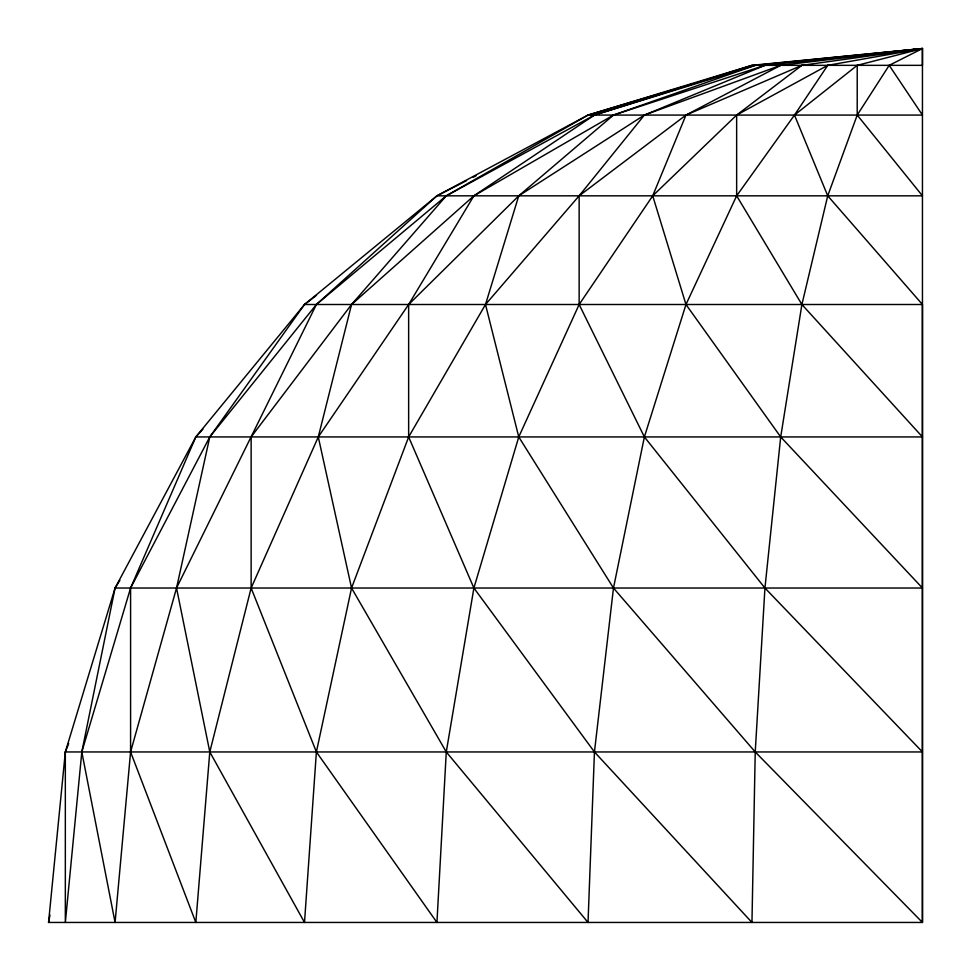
<?xml version="1.0" encoding="UTF-8"?>
<svg xmlns="http://www.w3.org/2000/svg" width="971" height="971" viewBox="0 0 971 971"><rect width="100%" height="100%" fill="white"/><g stroke="black" fill="none" stroke-linecap="round" stroke-linejoin="round"><path stroke-width="1.46" d="M68.686 743.555L65.336 751.955L65.336 922.45L81.807 751.955L115.076 588.025L195.826 436.938L304.506 304.506L436.938 195.826L588.025 115.076L751.955 65.336L922.45 48.55L922.45 922.45L48.55 922.45L65.336 751.955L115.076 588.025L119.882 580.342M755.232 65.336L594.446 115.076L473.897 195.826L408.645 304.506L408.645 436.938L473.897 588.025L594.446 751.955L751.955 922.45L755.232 751.955L764.942 588.025L780.696 436.938L801.9 304.506L827.729 195.826L857.211 115.076L889.193 65.336L922.45 48.55L827.729 65.336L794.472 115.076L827.729 195.826L922.45 304.506L922.45 922.45L755.232 751.955L613.478 588.025L518.757 436.938L485.5 304.506L518.757 195.826L613.478 115.076L755.232 65.336L922.45 48.55L922.45 65.336L751.955 65.336L594.446 115.076L446.272 195.826L316.388 304.506L209.785 436.938L130.587 588.025L81.807 751.955L115.076 922.45L130.587 751.955L130.587 588.025L195.826 436.938L202.915 429.146M48.55 922.45L49.994 915.034M316.522 295.293L304.506 304.506L209.785 436.938L176.528 588.025L130.587 751.955L195.826 922.45L209.785 751.955L251.137 588.025L318.282 436.938L351.551 304.506L446.272 195.826L588.025 115.076L699.982 81.77M466.553 180.642L436.938 195.826L316.388 304.506L176.528 588.025L209.785 751.955L304.506 922.45L316.388 751.955L351.551 588.025L408.645 436.938L485.5 304.506L579.141 195.826L644.38 115.076L764.942 65.336L922.45 48.55L857.211 65.336L794.472 115.076L736.649 195.826L685.975 304.506L644.38 436.938L613.478 588.025L594.446 751.955L588.025 922.45L446.272 751.955L351.551 588.025L318.282 436.938L408.645 304.506L518.757 195.826L644.38 115.076L780.696 65.336L922.45 48.55L801.9 65.336L685.975 115.076L579.141 195.826L579.141 304.506L518.757 436.938L473.897 588.025L446.272 751.955L436.938 922.45L316.388 751.955L251.137 588.025L251.137 436.938L351.551 304.506L473.897 195.826L613.478 115.076L764.942 65.336M801.9 65.336L736.649 115.076L652.718 195.826L579.141 304.506L644.38 436.938L764.942 588.025L922.45 751.955L65.336 751.955M827.729 65.336L736.649 115.076L736.649 195.826L801.9 304.506L922.45 436.938L195.826 436.938M780.696 65.336L685.975 115.076L652.718 195.826L685.975 304.506L780.696 436.938L922.45 588.025L115.076 588.025M473.29 177.195L475.984 175.812M705.796 80.047L713.066 77.886M718.88 76.151L726.15 73.99M588.025 115.076L922.45 115.076L889.193 65.336M436.938 195.826L922.45 195.826L857.211 115.076L857.211 65.336M304.506 304.506L922.45 304.506"/></g></svg>
